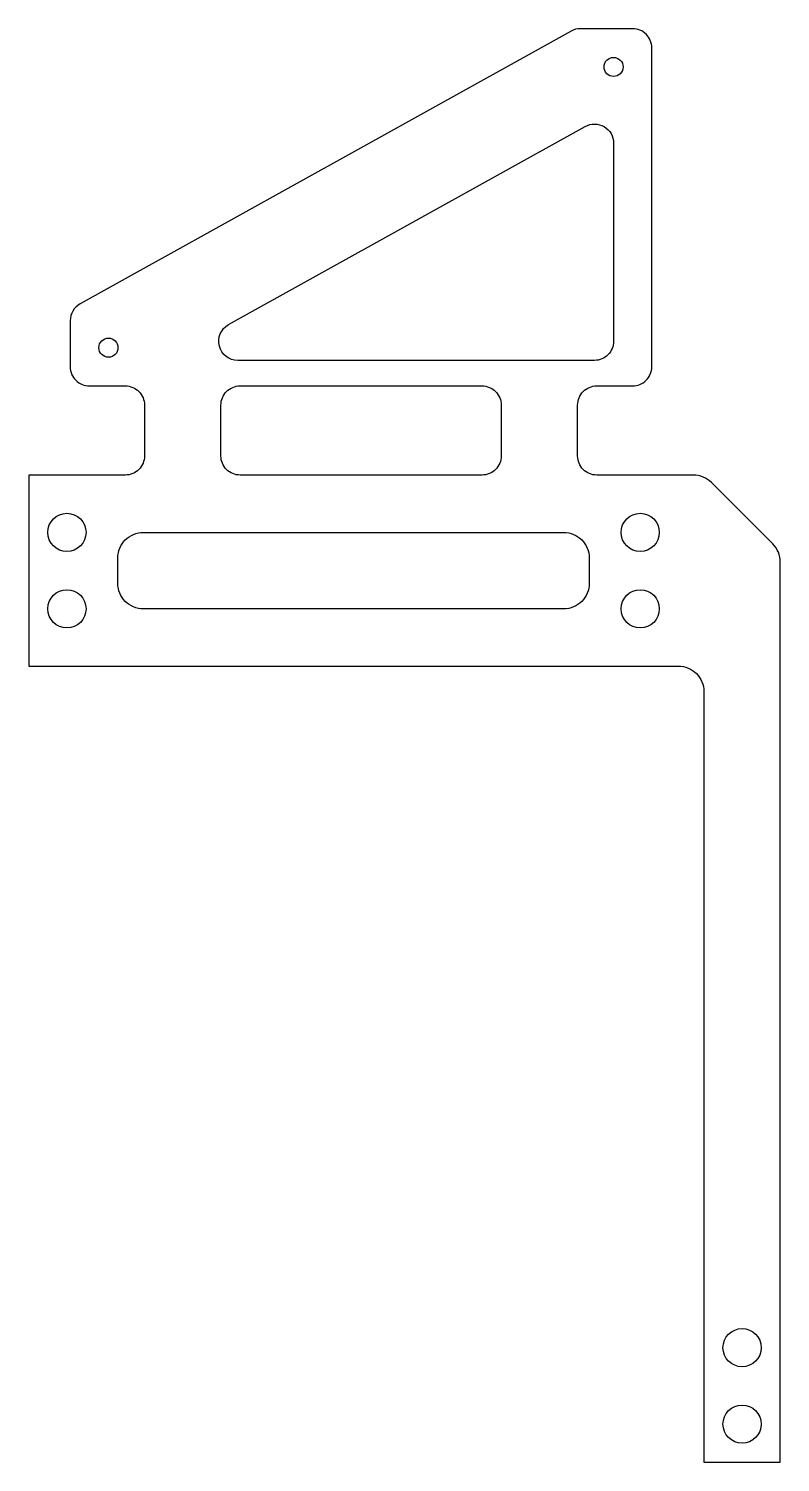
# Model space of a CAD drawing. Header units: millimetres. Extents: x 0 to 59, y -62 to 50.
import ezdxf

# ---------------------------------------------------------------- set-up
doc = ezdxf.new("R2010")
doc.units = ezdxf.units.MM

msp = doc.modelspace()

# ---------------------------------------------------------------- linework, layer by layer
for points in [[(43.3, 50.04, 0.127532), (42.57, 49.85), (4.03, 28.43, 0.272297), (3.26, 27.12), (3.26, 23.5, 0.414214), (4.76, 22), (7.59, 22, -0.414214), (9.09, 20.5), (9.09, 16.5, -0.414214), (7.59, 15), (0, 15), (0, 0), (51, 0, -0.414214), (53, -2), (53, -62.5), (59, -62.5), (59, 8.17, 0.198912), (58.41, 9.59), (53.59, 14.41, 0.198912), (52.17, 15), (44.59, 15, -0.414214), (43.09, 16.5), (43.09, 20.5, -0.414214), (44.59, 22), (47.41, 22, 0.414214), (48.91, 23.5), (48.91, 48.54, 0.414214), (47.41, 50.04)], [(15.69, 26.81), (43.68, 42.37, -0.57196), (45.91, 41.06), (45.91, 25.5, -0.414214), (44.41, 24), (16.42, 24, -0.773785)], [(35.59, 15), (16.59, 15, -0.414214), (15.09, 16.5), (15.09, 20.5, -0.414214), (16.59, 22), (35.59, 22, -0.414214), (37.09, 20.5), (37.09, 16.5, -0.414214)], [(44, 6.5, -0.414214), (42, 4.5), (9, 4.5, -0.414214), (7, 6.5), (7, 8.5, -0.414214), (9, 10.5), (42, 10.5, -0.414214), (44, 8.5)]]:
    msp.add_lwpolyline(points, format="xyb", close=True)
for centre, radius in [((45.91, 47.04), 0.75), ((6.26, 25), 0.75), ((3, 10.5), 1.5), ((48, 10.5), 1.5), ((3, 4.5), 1.5), ((48, 4.5), 1.5), ((56, -53.5), 1.5), ((56, -59.5), 1.5)]:
    msp.add_circle(centre, radius)

doc.saveas('drawing.dxf')
